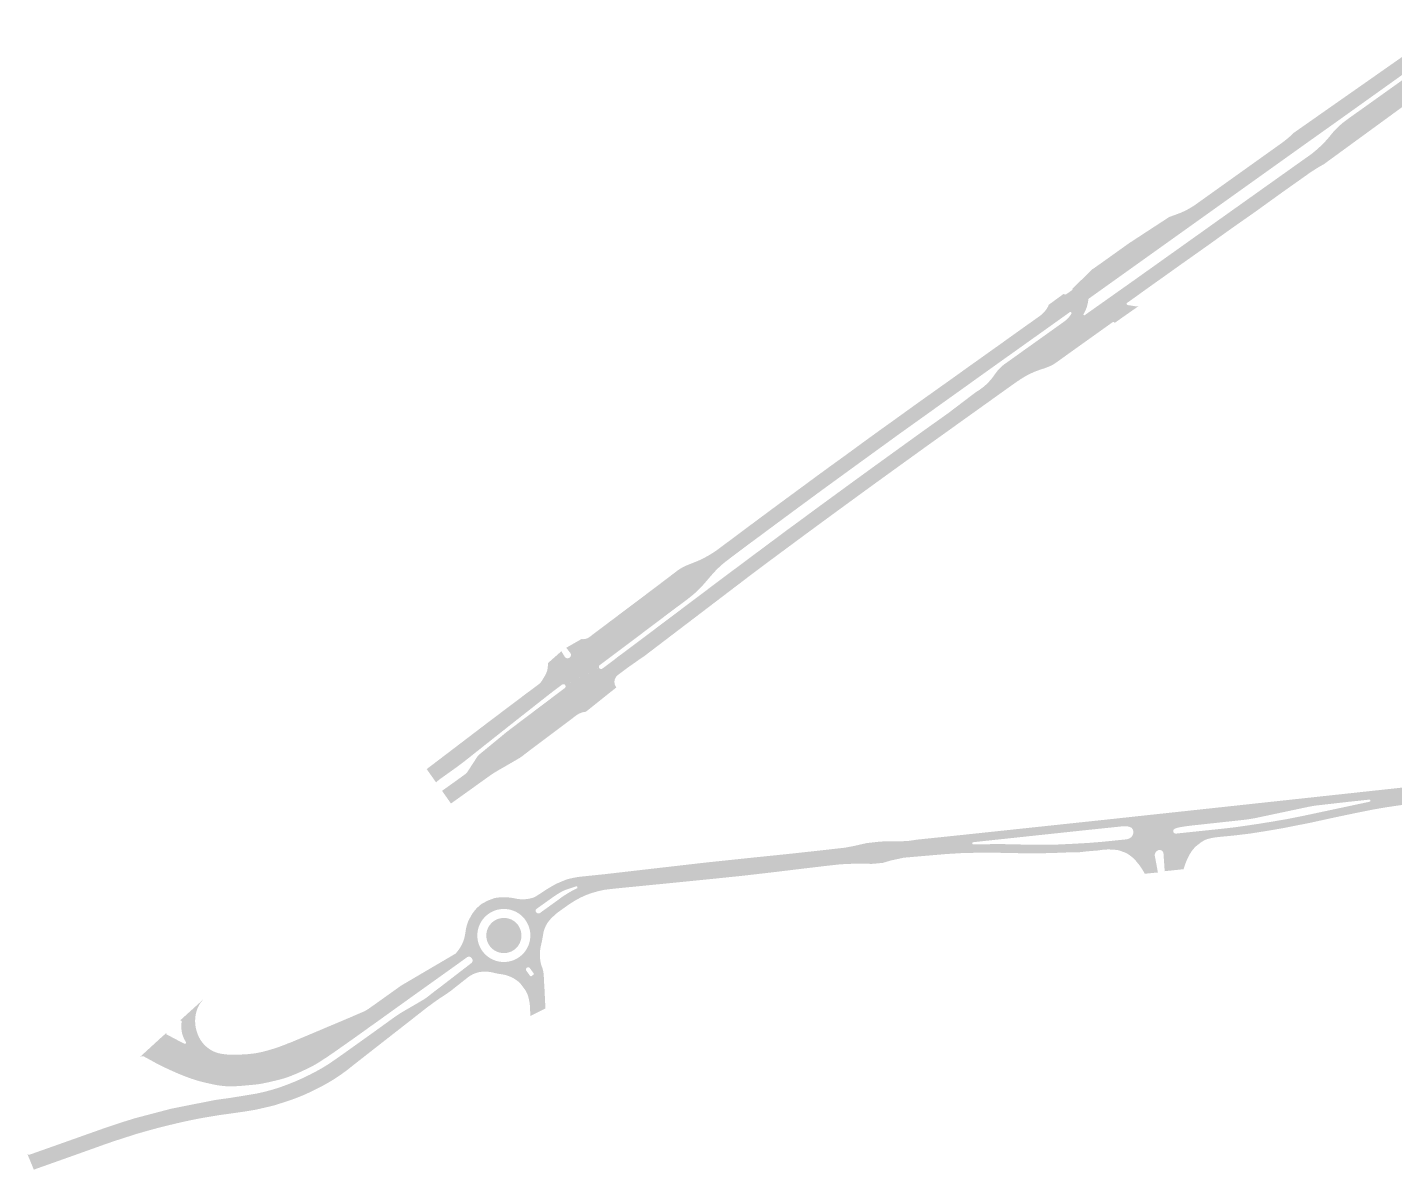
# Model space of a CAD drawing. Header units: inches. Extents: x 96822 to 101067, y 435686 to 441786.
# Drawn here: x 98566 to 99186, y 440647 to 441165 of the extents above; entities that cross this region are included whole.
import ezdxf

# ---------------------------------------------------------------- set-up
doc = ezdxf.new("R2010")
doc.units = ezdxf.units.IN
doc.header["$MEASUREMENT"] = 0

msp = doc.modelspace()

# ---------------------------------------------------------------- hatches: boundary and pattern name
for points in [[(99144.19, 441110.82), (99100.86, 441079.87), (99071.34, 441058.81), (99055.06, 441047.18), (99049.23, 441055.19), (99049.63, 441055.43), (99049.94, 441055.63), (99050.24, 441055.84), (99050.46, 441056), (99055.56, 441059.61), (99065.71, 441066.87), (99083.86, 441078.71), (99085.01, 441079.14), (99087.1, 441079.9), (99087.73, 441080.13), (99088.36, 441080.37), (99088.98, 441080.61), (99089.59, 441080.88), (99090.2, 441081.15), (99090.81, 441081.43), (99091.41, 441081.73), (99092, 441082.03), (99092.59, 441082.35), (99093.18, 441082.68), (99093.75, 441083.02), (99094.32, 441083.37), (99094.89, 441083.73), (99095.44, 441084.09), (99095.99, 441084.48), (99097.83, 441085.78), (99108.8, 441093.62), (99119.78, 441101.46), (99130.72, 441109.28), (99134.15, 441111.73), (99134.81, 441112.19), (99135.46, 441112.67), (99136.1, 441113.15), (99136.73, 441113.65), (99137.36, 441114.16), (99137.97, 441114.67), (99138.58, 441115.2), (99139.17, 441115.75), (99139.76, 441116.3), (99140.33, 441116.86), (99189.28, 441151.14), (99191.78, 441152.91), (99192.85, 441153.63), (99193.27, 441153.96), (99193.64, 441154.27), (99193.99, 441154.58), (99194.33, 441154.91), (99194.65, 441155.25), (99194.97, 441155.6), (99195.27, 441155.97), (99195.57, 441156.34), (99195.84, 441156.72), (99196.11, 441157.11), (99196.36, 441157.52), (99196.53, 441157.82), (99197.02, 441158.9), (99197.42, 441160.1), (99197.55, 441160.61), (99197.66, 441161.07), (99197.74, 441161.53), (99197.81, 441161.99), (99197.87, 441162.46), (99197.91, 441162.93), (99197.93, 441163.4), (99197.93, 441163.87), (99197.92, 441164.34), (99197.9, 441164.69), (99200.6, 441151.06), (99195.47, 441147.39), (99162.51, 441123.85), (99144.19, 441110.82)], [(99203.85, 441139.01), (99154.14, 441102.76), (99152.35, 441101.74), (99150.59, 441100.68), (99148.85, 441099.57), (99147.14, 441098.43), (99146.12, 441097.68), (99135.33, 441090.05), (99122.97, 441081.14), (99112.56, 441073.84), (99100.38, 441065.13), (99089, 441057.08), (99077.11, 441048.61), (99065.44, 441040.27), (99064.84, 441039.88), (99064.82, 441039.86), (99064.72, 441039.8), (99064.6, 441039.6), (99064.58, 441039.37), (99064.67, 441039.15), (99064.84, 441038.97), (99065.05, 441038.86), (99066.56, 441038.63), (99068.12, 441038.37), (99068.21, 441038.36), (99068.39, 441038.33), (99068.67, 441038.3), (99068.94, 441038.28), (99069.21, 441038.28), (99069.49, 441038.29), (99069.76, 441038.32), (99070.03, 441038.36), (99059.19, 441030.77), (99059.08, 441030.88), (99058.92, 441031.08), (99058.72, 441031.19), (99058.48, 441031.2), (99058.27, 441031.11), (99052.56, 441039.18), (99069.62, 441051.25), (99106.89, 441077.79), (99144.43, 441104.48), (99147.77, 441106.82), (99148.57, 441107.43), (99149.35, 441108.06), (99150.13, 441108.7), (99150.89, 441109.35), (99151.63, 441110.02), (99152.37, 441110.7), (99153.09, 441111.4), (99153.8, 441112.11), (99154.5, 441112.83), (99155.18, 441113.56), (99155.85, 441114.31), (99156.51, 441115.07), (99157.75, 441116.64), (99158.19, 441117.16), (99158.64, 441117.66), (99159.11, 441118.16), (99159.58, 441118.65), (99160.06, 441119.13), (99160.54, 441119.6), (99161.04, 441120.06), (99161.55, 441120.51), (99162.06, 441120.96), (99162.58, 441121.39), (99163.11, 441121.82), (99163.65, 441122.23), (99165.11, 441123.31), (99196.87, 441145.97), (99201.85, 441149.51), (99206.69, 441141.04), (99205.68, 441140.32), (99203.85, 441139.01)], [(98989.09, 441000.12), (98959.77, 440979.15), (98948.73, 440971.13), (98941.78, 440966.1), (98941.4, 440965.82), (98941, 440965.53), (98937.72, 440963.15), (98935.33, 440961.41), (98934.92, 440961.11), (98925.8, 440954.47), (98915.28, 440946.73), (98905.61, 440939.59), (98897.42, 440933.51), (98892.99, 440930.25), (98891.48, 440929.11), (98887.69, 440934.36), (98894.85, 440939.7), (98906.51, 440948.35), (98918.18, 440956.93), (98924.31, 440961.45), (98929.86, 440965.5), (98934.16, 440968.6), (98934.52, 440968.86), (98936.92, 440970.6), (98937.8, 440971.24), (98940.18, 440972.98), (98940.59, 440973.28), (98940.88, 440973.49), (98945.63, 440976.97), (98952.73, 440982.11), (98958.19, 440986.02), (98970.77, 440995.07), (98982.58, 441003.46), (98994.35, 441011.87), (98999.99, 441015.89), (99006.15, 441020.27), (99017.93, 441028.69), (99025.53, 441034.09), (99025.91, 441034.39), (99026.24, 441034.67), (99026.56, 441034.97), (99026.86, 441035.27), (99027.16, 441035.59), (99027.45, 441035.92), (99027.73, 441036.25), (99027.99, 441036.6), (99028.24, 441036.95), (99028.48, 441037.31), (99028.71, 441037.69), (99028.87, 441037.97), (99029.18, 441038.62), (99029.4, 441039.05), (99036.04, 441043.9), (99036.28, 441043.74), (99036.53, 441043.66), (99036.79, 441043.63), (99037.05, 441043.68), (99037.29, 441043.78), (99037.4, 441043.87), (99038.71, 441044.79), (99039.9, 441045.64), (99040.03, 441045.76), (99040.1, 441046.02), (99040.04, 441046.28), (99049.23, 441055.2), (99055.06, 441047.18), (99047.47, 441041.75), (99038.92, 441035.68), (99038.92, 441035.68), (99025.78, 441026.3), (99004.2, 441010.93), (98999.99, 441007.92), (98989.09, 441000.12)], [(98930.79, 440943.59), (98919.12, 440935.02), (98907.47, 440926.4), (98900.03, 440920.88), (98898.34, 440919.61), (98894.54, 440924.87), (98901.27, 440929.87), (98910.47, 440936.74), (98915.75, 440940.59), (98923.8, 440946.53), (98931.07, 440951.84), (98935.52, 440955.09), (98935.97, 440955.42), (98938.37, 440957.18), (98940.47, 440958.71), (98941.66, 440959.58), (98942.06, 440959.86), (98942.48, 440960.17), (98952.87, 440967.71), (98962.17, 440974.42), (98973.23, 440982.39), (98983.64, 440989.79), (98996.38, 440999.47), (98996.8, 440999.72), (98997.22, 440999.97), (98997.63, 441000.24), (98998.04, 441000.51), (98998.44, 441000.8), (98998.83, 441001.09), (98999.23, 441001.38), (98999.61, 441001.69), (99000.48, 441002.41), (99001.02, 441002.91), (99001.35, 441003.23), (99001.68, 441003.55), (99002, 441003.88), (99002.31, 441004.21), (99002.62, 441004.55), (99002.92, 441004.89), (99003.22, 441005.24), (99003.51, 441005.6), (99003.79, 441005.96), (99004.07, 441006.32), (99004.33, 441006.69), (99004.6, 441007.07), (99005.8, 441008.69), (99005.99, 441008.94), (99006.19, 441009.18), (99006.39, 441009.42), (99006.6, 441009.65), (99006.81, 441009.88), (99007.02, 441010.1), (99007.24, 441010.33), (99007.46, 441010.55), (99007.68, 441010.76), (99007.91, 441010.97), (99008.14, 441011.18), (99008.38, 441011.38), (99008.62, 441011.58), (99008.86, 441011.77), (99009.1, 441011.96), (99009.35, 441012.15), (99009.61, 441012.33), (99009.86, 441012.51), (99010.12, 441012.68), (99018.25, 441018.49), (99036.2, 441031.3), (99036.36, 441031.41), (99036.6, 441031.59), (99036.91, 441031.83), (99037.21, 441032.08), (99037.5, 441032.35), (99037.79, 441032.63), (99038.06, 441032.91), (99038.32, 441033.21), (99038.57, 441033.51), (99038.82, 441033.82), (99039.05, 441034.14), (99039.27, 441034.47), (99039.49, 441034.83), (99039.65, 441035.12), (99039.6, 441035.44), (99039.33, 441035.69), (99038.96, 441035.71), (99047.27, 441041.61), (99047.23, 441041.17), (99047.2, 441040.91), (99047.17, 441040.65), (99047.13, 441040.39), (99047.09, 441040.13), (99047.04, 441039.88), (99046.99, 441039.62), (99046.94, 441039.36), (99046.88, 441039.11), (99046.82, 441038.86), (99046.75, 441038.6), (99046.68, 441038.35), (99046.6, 441038.1), (99046.52, 441037.86), (99046.44, 441037.61), (99046.35, 441037.36), (99046.25, 441037.12), (99046.15, 441036.88), (99046.05, 441036.64), (99045.95, 441036.4), (99045.84, 441036.16), (99045.72, 441035.93), (99045.6, 441035.7), (99045.48, 441035.47), (99045.35, 441035.24), (99045.22, 441035.01), (99045.08, 441034.78), (99045.02, 441034.56), (99045.23, 441034.26), (99045.59, 441034.22), (99045.72, 441034.34), (99052.56, 441039.18), (99058.28, 441031.1), (99057.27, 441030.38), (99047.94, 441023.71), (99037.77, 441016.44), (99032.71, 441012.81), (99032.38, 441012.58), (99032.05, 441012.36), (99031.71, 441012.15), (99031.37, 441011.94), (99031.03, 441011.74), (99030.51, 441011.47), (99029.76, 441011.14), (99028.99, 441010.82), (99028.23, 441010.51), (99027.45, 441010.22), (99026.26, 441009.84), (99024.13, 441009.11), (99023.48, 441008.85), (99022.83, 441008.59), (99022.18, 441008.31), (99021.54, 441008.02), (99020.91, 441007.72), (99020.28, 441007.41), (99019.65, 441007.08), (99019.03, 441006.75), (99018.42, 441006.4), (99017.82, 441006.04), (99017.22, 441005.67), (99016.63, 441005.3), (99016.04, 441004.91), (99015.47, 441004.5), (99015.09, 441004.28), (99012.46, 441002.43), (99001.66, 440994.71), (98999.99, 440993.52), (98988.27, 440985.13), (98974.88, 440975.56), (98961.51, 440965.92), (98954.83, 440961.1), (98949.76, 440957.42), (98944.45, 440953.56), (98943.24, 440952.68), (98942.87, 440952.41), (98942.48, 440952.12), (98939.18, 440949.72), (98936.78, 440947.97), (98936.31, 440947.62), (98934.2, 440946.09), (98930.79, 440943.59)], [(98858.02, 440899.94), (98837.12, 440884.19), (98832.93, 440881.07), (98830.52, 440879.25), (98825.71, 440875.66), (98825.55, 440875.48), (98825.44, 440875.24), (98825.39, 440874.98), (98825.41, 440874.71), (98825.5, 440874.47), (98810.18, 440866.53), (98810.01, 440866.76), (98809.8, 440866.92), (98809.56, 440867.03), (98809.3, 440867.07), (98809.03, 440867.03), (98808.79, 440866.93), (98808.68, 440866.84), (98805.84, 440864.71), (98803.49, 440862.93), (98801.69, 440861.52), (98787.06, 440850.01), (98784.22, 440847.77), (98769.65, 440836.23), (98764.58, 440832.21), (98761.35, 440829.76), (98760.12, 440828.88), (98758.93, 440828.04), (98753.06, 440823.85), (98751.56, 440822.59), (98747.34, 440828.57), (98775.5, 440850.01), (98792.71, 440862.98), (98794.32, 440864.17), (98797.72, 440866.69), (98798.13, 440867.02), (98798.48, 440867.35), (98798.67, 440867.55), (98798.86, 440867.74), (98799.05, 440867.94), (98799.23, 440868.15), (98799.41, 440868.36), (98801.09, 440871.17), (98801.32, 440871.62), (98801.5, 440872.02), (98801.67, 440872.43), (98801.82, 440872.85), (98801.93, 440873.16), (98801.98, 440873.38), (98802.06, 440873.64), (98802.15, 440874.23), (98802.21, 440874.72), (98802.25, 440875.21), (98802.28, 440875.71), (98802.28, 440876.2), (98802.27, 440876.58), (98808.39, 440881.99), (98810.02, 440879.3), (98810.29, 440879.07), (98810.54, 440878.93), (98810.8, 440878.84), (98811.08, 440878.79), (98811.36, 440878.8), (98811.63, 440878.86), (98811.89, 440878.96), (98812.13, 440879.11), (98812.33, 440879.31), (98812.5, 440879.53), (98812.62, 440879.78), (98812.7, 440880.05), (98812.73, 440880.33), (98812.7, 440880.61), (98812.63, 440880.88), (98812.5, 440881.13), (98810.58, 440883.55), (98817.47, 440887.49), (98817.85, 440887.46), (98818.19, 440887.45), (98818.53, 440887.46), (98818.86, 440887.5), (98819.19, 440887.55), (98819.52, 440887.63), (98819.84, 440887.74), (98820.16, 440887.86), (98820.46, 440888), (98820.76, 440888.17), (98821.02, 440888.33), (98821.35, 440888.58), (98822.73, 440889.64), (98825.12, 440891.44), (98829.58, 440894.78), (98830.1, 440895.21), (98831.3, 440896.09), (98841.29, 440903.6), (98851.25, 440911.11), (98859.59, 440917.43), (98860.94, 440918.47), (98861.3, 440918.73), (98861.67, 440918.98), (98862.05, 440919.22), (98862.43, 440919.45), (98862.82, 440919.68), (98863.21, 440919.91), (98863.6, 440920.12), (98864, 440920.33), (98864.4, 440920.53), (98864.81, 440920.72), (98865.21, 440920.9), (98868.95, 440922.39), (98870.1, 440922.83), (98870.95, 440923.22), (98871.79, 440923.62), (98872.63, 440924.04), (98873.46, 440924.47), (98874.29, 440924.92), (98875.1, 440925.38), (98875.9, 440925.85), (98876.7, 440926.35), (98877.49, 440926.85), (98878.27, 440927.37), (98879.04, 440927.91), (98882.43, 440930.43), (98887.69, 440934.36), (98891.48, 440929.11), (98885.55, 440924.66), (98883.92, 440923.42), (98883.27, 440922.93), (98882.63, 440922.42), (98881.99, 440921.91), (98881.37, 440921.38), (98880.75, 440920.84), (98880.14, 440920.29), (98879.55, 440919.72), (98878.96, 440919.15), (98878.39, 440918.57), (98877.82, 440917.97), (98877.27, 440917.37), (98875.88, 440915.8), (98873.6, 440913.13), (98872.4, 440911.78), (98871.17, 440910.47), (98869.91, 440909.19), (98869.65, 440908.95), (98868.23, 440907.72), (98866.77, 440906.52), (98865.28, 440905.36), (98858.02, 440899.94)], [(98833.3, 440865.58), (98819.5, 440854.58), (98818.79, 440854.46), (98818.2, 440854.35), (98817.68, 440854.23), (98817.12, 440854.01), (98816.74, 440853.85), (98816.31, 440853.63), (98815.85, 440853.38), (98815.36, 440853.08), (98814.97, 440852.8), (98812.57, 440850.95), (98812.25, 440850.73), (98811.2, 440849.94), (98801.15, 440842.39), (98792.78, 440836.1), (98790.45, 440834.29), (98790.21, 440834.16), (98790.1, 440834.07), (98789.99, 440833.98), (98789.87, 440833.9), (98789.76, 440833.81), (98789.64, 440833.73), (98789.52, 440833.66), (98789.4, 440833.58), (98781.82, 440829.18), (98779.99, 440828.14), (98778.47, 440827.23), (98776.93, 440826.27), (98759.41, 440813.75), (98758.85, 440813.34), (98758.32, 440813.02), (98754.3, 440818.72), (98761.64, 440823.98), (98762.41, 440824.54), (98764.99, 440826.42), (98765.23, 440826.63), (98765.51, 440826.92), (98765.77, 440827.25), (98765.96, 440827.55), (98770.28, 440834.19), (98770.56, 440834.56), (98770.79, 440834.84), (98770.92, 440834.97), (98783.51, 440845.34), (98786.72, 440847.78), (98789.66, 440850.01), (98804.68, 440861.34), (98807.04, 440863.13), (98809.84, 440865.24), (98809.88, 440865.27), (98809.9, 440865.28), (98809.91, 440865.29), (98809.92, 440865.3), (98809.94, 440865.32), (98810.12, 440865.49), (98810.27, 440865.82), (98810.29, 440866.19), (98810.19, 440866.53), (98825.47, 440874.45), (98825.78, 440874.12), (98826.11, 440873.96), (98826.48, 440873.92), (98826.83, 440874.02), (98831.73, 440877.66), (98834.12, 440879.53), (98838.35, 440882.66), (98852.83, 440893.55), (98870.94, 440907.19), (98881.29, 440914.97), (98892.82, 440923.59), (98894.54, 440924.87), (98898.34, 440919.61), (98895.85, 440917.74), (98892.78, 440915.43), (98891.67, 440914.57), (98845.54, 440879.45), (98844.92, 440879.05), (98844.3, 440878.64), (98843.7, 440878.24), (98843.05, 440877.78), (98842.69, 440877.52), (98840.52, 440876), (98838.07, 440874.27), (98835.65, 440872.45), (98834.26, 440871.42), (98833.95, 440871.17), (98833.63, 440870.87), (98833.38, 440870.6), (98833.12, 440870.26), (98832.86, 440869.81), (98832.7, 440869.45), (98832.58, 440869.06), (98832.49, 440868.67), (98832.45, 440868.26), (98832.45, 440867.86), (98832.49, 440867.47), (98832.56, 440867.09), (98832.68, 440866.71), (98832.82, 440866.35), (98833.02, 440865.99), (98833.3, 440865.58)], [(99285.56, 440823.13), (99209.09, 440814.75), (99200.16, 440813.69), (99192.93, 440812.8), (99186.69, 440811.93), (99181.31, 440811.12), (99176.05, 440810.19), (99175.49, 440810.08), (99175.12, 440814.17), (99175.07, 440814.5), (99174.71, 440818.59), (99236.75, 440825.29), (99291.98, 440831.22), (99292.78, 440823.92), (99285.56, 440823.13)], [(99117.08, 440805.5), (99093.81, 440802.97), (99091.05, 440802.61), (99088.81, 440802.24), (99087.8, 440802.01), (99086.57, 440801.63), (99067.73, 440799.93), (99067.52, 440801.05), (99066.89, 440801.96), (99065.64, 440802.5), (99064.35, 440802.71), (99063.04, 440802.68), (99046.98, 440801.01), (98999.99, 440795.99), (98998.05, 440795.78), (98994.99, 440795.43), (98994.78, 440795.32), (98994.61, 440795.07), (98994.18, 440799.18), (98999.99, 440799.8), (99060.36, 440806.22), (99060.41, 440806.23), (99070.55, 440807.33), (99075.08, 440807.82), (99088.02, 440809.21), (99138.61, 440814.68), (99174.71, 440818.59), (99175.06, 440814.6), (99174.57, 440814.75), (99165.03, 440813.73), (99163.26, 440813.53), (99150.76, 440812.1), (99149.01, 440811.86), (99146.97, 440811.47), (99139.19, 440809.82), (99122.61, 440806.31), (99120.34, 440805.92), (99117.08, 440805.5)], [(99104.65, 440797.6), (99102.95, 440797.31), (99101.19, 440796.87), (99099.78, 440796.31), (99098.49, 440795.5), (99098.03, 440795.15), (99096.25, 440793.77), (99096.03, 440793.57), (99095.81, 440793.36), (99095.6, 440793.15), (99095.39, 440792.93), (99095.18, 440792.71), (99094.98, 440792.48), (99094.78, 440792.25), (99094.59, 440792.02), (99094.13, 440791.41), (99093.88, 440791.02), (99093.62, 440790.64), (99093.38, 440790.25), (99093.14, 440789.85), (99092.92, 440789.45), (99092.7, 440789.04), (99092.34, 440788.29), (99091.99, 440787.52), (99091.66, 440786.75), (99091.35, 440785.98), (99091.14, 440785.37), (99090.43, 440783.22), (99081.87, 440782.32), (99081.75, 440784.14), (99081.32, 440790.4), (99081.27, 440790.63), (99081.19, 440790.85), (99081.08, 440791.06), (99080.95, 440791.25), (99080.79, 440791.43), (99080.61, 440791.58), (99080.41, 440791.71), (99080.2, 440791.8), (99079.98, 440791.87), (99079.74, 440791.91), (99079.51, 440791.92), (99079.28, 440791.9), (99079.05, 440791.85), (99078.83, 440791.76), (99078.62, 440791.65), (99078.43, 440791.52), (99078.25, 440791.38), (99078.14, 440791.3), (99077.98, 440791.14), (99077.84, 440790.97), (99077.71, 440790.79), (99077.6, 440790.59), (99077.51, 440790.39), (99077.45, 440790.17), (99077.4, 440789.95), (99077.38, 440789.73), (99077.38, 440789.51), (99077.4, 440789.28), (99077.44, 440789.07), (99078.47, 440783.52), (99078.8, 440781.74), (99072.84, 440781.16), (99072.8, 440781.22), (99072.54, 440781.72), (99072.26, 440782.22), (99071.98, 440782.71), (99071.39, 440783.63), (99071.1, 440784.08), (99070.79, 440784.51), (99070.48, 440784.94), (99070.15, 440785.36), (99069.82, 440785.78), (99069.48, 440786.18), (99069.3, 440786.42), (99069.12, 440786.64), (99068.93, 440786.87), (99068.74, 440787.09), (99068.55, 440787.3), (99068.35, 440787.51), (99068.14, 440787.72), (99067.93, 440787.93), (99067.72, 440788.13), (99067.51, 440788.33), (99067.29, 440788.52), (99067.07, 440788.71), (99066.84, 440788.89), (99066.61, 440789.07), (99066.44, 440789.21), (99066.26, 440789.35), (99066.08, 440789.49), (99065.89, 440789.62), (99065.71, 440789.75), (99065.52, 440789.87), (99065.33, 440789.99), (99065.13, 440790.11), (99064.94, 440790.23), (99064.74, 440790.34), (99064.54, 440790.44), (99064.34, 440790.55), (99064.14, 440790.65), (99063.94, 440790.74), (99062.87, 440791.14), (99061.8, 440791.52), (99060.72, 440791.86), (99058.93, 440792.07), (99056.63, 440792.17), (99054.38, 440792.11), (99051.63, 440791.71), (99046.63, 440791.3), (99043.03, 440790.89), (99039.78, 440790.89), (99031.38, 440790.57), (99027.48, 440790.47), (99018.43, 440790.45), (99015.08, 440790.49), (99008.33, 440790.63), (98999.99, 440790.7), (98997.06, 440790.67), (98995.24, 440790.64), (98994.67, 440794.6), (98995.09, 440794.47), (98999.9, 440794.54), (98999.99, 440794.54), (99005.47, 440794.59), (99008.52, 440794.59), (99021.18, 440794.31), (99026.99, 440794.29), (99033.34, 440794.4), (99040.73, 440794.75), (99047.07, 440795.11), (99053.38, 440795.61), (99064.17, 440796.71), (99064.96, 440796.84), (99065.99, 440797.22), (99066.88, 440797.88), (99067.44, 440798.86), (99067.73, 440799.93), (99086.57, 440801.63), (99086.02, 440801.26), (99085.75, 440800.66), (99085.86, 440799.96), (99086.33, 440799.47), (99086.96, 440799.35), (99107.87, 440801.55), (99113.17, 440802.15), (99118.41, 440802.89), (99125.17, 440803.89), (99130.96, 440804.84), (99137.2, 440805.91), (99139.65, 440806.39), (99143.68, 440807.18), (99163.61, 440811.42), (99174.74, 440813.79), (99174.99, 440813.92), (99175.12, 440814.17), (99175.49, 440810.08), (99170.12, 440809.02), (99159.16, 440806.73), (99147.73, 440804.23), (99140.1, 440802.73), (99135.38, 440801.8), (99128.76, 440800.66), (99120.83, 440799.4), (99113.91, 440798.55), (99107.45, 440797.92), (99106.47, 440797.83), (99104.65, 440797.6)], [(98963.62, 440788.44), (98957.75, 440787.17), (98954.2, 440786.11), (98954.18, 440786.11), (98953.84, 440786.08), (98951.9, 440785.88), (98950.75, 440785.77), (98948.89, 440785.61), (98948.44, 440785.57), (98948.02, 440785.68), (98947.79, 440785.74), (98940.5, 440785.69), (98935.16, 440785.46), (98934.7, 440785.42), (98928.64, 440784.75), (98915.6, 440783.2), (98902.95, 440781.67), (98890.45, 440780.23), (98877.55, 440778.9), (98859.66, 440777.11), (98832.03, 440774.38), (98828.08, 440773.9), (98827.2, 440773.73), (98826.33, 440773.54), (98825.46, 440773.34), (98824.59, 440773.12), (98823.73, 440772.89), (98822.87, 440772.63), (98822.02, 440772.37), (98821.17, 440772.08), (98819.53, 440771.46), (98818.74, 440771.12), (98817.95, 440770.76), (98817.18, 440770.39), (98816.41, 440770), (98815.65, 440769.59), (98814.9, 440769.17), (98814.67, 440769.04), (98814.49, 440768.93), (98813.32, 440768.21), (98812.16, 440767.46), (98811.02, 440766.68), (98809.9, 440765.87), (98809.41, 440765.53), (98806.68, 440769.14), (98807.36, 440769.66), (98808.05, 440770.17), (98808.75, 440770.66), (98809.46, 440771.14), (98810.18, 440771.61), (98810.9, 440772.06), (98811.63, 440772.5), (98812.38, 440772.93), (98813.12, 440773.35), (98813.88, 440773.75), (98814.64, 440774.13), (98815.49, 440774.55), (98815.63, 440774.72), (98815.69, 440774.95), (98815.64, 440775.17), (98815.5, 440775.35), (98815.29, 440775.46), (98815.06, 440775.46), (98814.95, 440775.41), (98813.3, 440774.86), (98811.17, 440774.13), (98810.78, 440774), (98810.4, 440773.87), (98810.02, 440773.72), (98809.65, 440773.57), (98808.69, 440773.11), (98808.11, 440772.8), (98807.54, 440772.47), (98806.97, 440772.14), (98806.41, 440771.8), (98805.86, 440771.44), (98805.31, 440771.07), (98802.72, 440774.7), (98805.95, 440776.56), (98810.42, 440778.44), (98810.64, 440778.53), (98811.67, 440778.81), (98812.51, 440779.01), (98813.34, 440779.2), (98814.18, 440779.37), (98815.03, 440779.53), (98815.87, 440779.67), (98816.72, 440779.79), (98828.1, 440780.97), (98831.75, 440781.39), (98873.07, 440786.15), (98894.8, 440788.44), (98911.09, 440790.11), (98926.52, 440791.79), (98936.44, 440792.92), (98937.11, 440792.98), (98941.77, 440793.91), (98946.86, 440795.07), (98947.35, 440795.12), (98947.87, 440795.18), (98950.86, 440795.5), (98952.81, 440795.71), (98952.92, 440795.72), (98953.14, 440795.74), (98953.26, 440795.76), (98954.91, 440795.79), (98957.55, 440795.81), (98963.12, 440795.79), (98963.75, 440796), (98965.56, 440796.01), (98969.67, 440796.62), (98973.03, 440796.97), (98981.21, 440797.82), (98991.37, 440798.88), (98994.18, 440799.18), (98994.61, 440795.07), (98994.65, 440794.77), (98995.24, 440790.64), (98990.22, 440790.54), (98982.6, 440790.07), (98970.95, 440789.07), (98964.64, 440788.52), (98963.62, 440788.44)], [(98789.06, 440748.94), (98788.92, 440748.72), (98788.77, 440748.5), (98788.61, 440748.29), (98788.45, 440748.09), (98788.28, 440747.89), (98788.1, 440747.69), (98787.92, 440747.51), (98787.73, 440747.33), (98787.53, 440747.15), (98787.33, 440746.98), (98787.13, 440746.82), (98786.91, 440746.67), (98786.7, 440746.52), (98786.48, 440746.38), (98786.25, 440746.24), (98786.02, 440746.12), (98785.79, 440746), (98785.55, 440745.89), (98785.31, 440745.79), (98785.06, 440745.69), (98784.82, 440745.61), (98784.57, 440745.53), (98784.31, 440745.46), (98784.06, 440745.4), (98783.8, 440745.34), (98783.54, 440745.3), (98783.28, 440745.26), (98783.02, 440745.24), (98782.76, 440745.22), (98782.5, 440745.21), (98782.24, 440745.21), (98781.98, 440745.21), (98781.71, 440745.23), (98781.45, 440745.25), (98781.19, 440745.29), (98780.93, 440745.33), (98780.68, 440745.38), (98780.42, 440745.44), (98780.17, 440745.5), (98779.92, 440745.58), (98779.67, 440745.66), (98779.42, 440745.75), (98779.18, 440745.85), (98778.94, 440745.96), (98778.71, 440746.07), (98778.47, 440746.2), (98778.25, 440746.33), (98778.02, 440746.46), (98777.8, 440746.61), (98777.59, 440746.76), (98777.38, 440746.92), (98777.18, 440747.09), (98776.98, 440747.26), (98776.79, 440747.44), (98776.61, 440747.62), (98776.43, 440747.81), (98776.25, 440748.01), (98776.09, 440748.21), (98775.93, 440748.42), (98775.77, 440748.63), (98775.63, 440748.85), (98775.49, 440749.08), (98775.36, 440749.3), (98775.24, 440749.53), (98775.12, 440749.77), (98775.01, 440750.01), (98774.91, 440750.25), (98774.82, 440750.5), (98774.74, 440750.75), (98774.66, 440751), (98774.6, 440751.25), (98774.54, 440751.51), (98774.49, 440751.77), (98774.45, 440752.03), (98774.41, 440752.29), (98774.39, 440752.55), (98774.37, 440752.81), (98774.37, 440753.07), (98774.37, 440753.34), (98774.38, 440753.6), (98774.4, 440753.86), (98774.43, 440754.12), (98774.46, 440754.38), (98774.51, 440754.64), (98774.56, 440754.9), (98774.62, 440755.15), (98774.69, 440755.41), (98774.77, 440755.66), (98774.86, 440755.9), (98774.95, 440756.15), (98775.05, 440756.39), (98775.16, 440756.63), (98775.28, 440756.86), (98775.41, 440757.09), (98775.54, 440757.32), (98775.68, 440757.54), (98775.83, 440757.76), (98775.98, 440757.97), (98776.15, 440758.18), (98776.32, 440758.38), (98776.49, 440758.57), (98776.67, 440758.76), (98776.86, 440758.95), (98777.05, 440759.13), (98777.25, 440759.3), (98777.46, 440759.46), (98777.67, 440759.62), (98777.88, 440759.77), (98778.1, 440759.91), (98778.33, 440760.05), (98778.56, 440760.18), (98778.79, 440760.3), (98779.03, 440760.41), (98779.27, 440760.52), (98779.51, 440760.61), (98779.76, 440760.7), (98780.01, 440760.78), (98780.26, 440760.86), (98780.52, 440760.92), (98780.77, 440760.98), (98781.03, 440761.02), (98781.29, 440761.06), (98781.55, 440761.09), (98781.81, 440761.11), (98782.08, 440761.13), (98782.34, 440761.13), (98782.6, 440761.13), (98782.86, 440761.12), (98783.12, 440761.09), (98783.39, 440761.06), (98783.65, 440761.03), (98783.9, 440760.98), (98784.16, 440760.92), (98784.41, 440760.86), (98784.67, 440760.79), (98784.92, 440760.71), (98785.16, 440760.62), (98785.41, 440760.52), (98785.65, 440760.42), (98785.89, 440760.3), (98786.12, 440760.18), (98786.35, 440760.05), (98786.57, 440759.92), (98786.79, 440759.78), (98787.01, 440759.63), (98787.22, 440759.47), (98787.43, 440759.3), (98787.63, 440759.13), (98787.82, 440758.96), (98788.01, 440758.77), (98788.19, 440758.58), (98788.36, 440758.39), (98788.53, 440758.19), (98788.7, 440757.98), (98788.81, 440757.82), (98788.81, 440757.77), (98788.92, 440757.61), (98789.07, 440757.39), (98789.2, 440757.16), (98789.33, 440756.94), (98789.45, 440756.7), (98789.56, 440756.47), (98789.67, 440756.23), (98789.76, 440755.98), (98789.85, 440755.74), (98789.93, 440755.49), (98790.01, 440755.23), (98790.07, 440754.98), (98790.13, 440754.72), (98790.17, 440754.47), (98790.21, 440754.21), (98790.24, 440753.95), (98790.26, 440753.69), (98790.27, 440753.42), (98790.28, 440753.16), (98790.27, 440752.9), (98790.26, 440752.64), (98790.24, 440752.38), (98790.21, 440752.12), (98790.17, 440751.86), (98790.12, 440751.6), (98790.07, 440751.34), (98790, 440751.09), (98789.93, 440750.84), (98789.85, 440750.59), (98789.76, 440750.34), (98789.66, 440750.1), (98789.56, 440749.86), (98789.45, 440749.62), (98789.33, 440749.39), (98789.2, 440749.16), (98789.06, 440748.94)], [(98746.61, 440729.71), (98733.99, 440720.68), (98723.87, 440713.4), (98722.27, 440712.28), (98714.67, 440706.84), (98712.03, 440704.97), (98704.46, 440699.65), (98701.79, 440697.85), (98699.05, 440696.07), (98698.38, 440695.64), (98697.7, 440695.22), (98697.01, 440694.81), (98696.31, 440694.42), (98695.6, 440694.04), (98692.91, 440692.68), (98689.97, 440691.31), (98688.87, 440690.8), (98686.06, 440689.65), (98685.37, 440689.37), (98684.67, 440689.11), (98683.97, 440688.86), (98683.26, 440688.62), (98682.54, 440688.4), (98681.83, 440688.19), (98681.1, 440687.99), (98680.38, 440687.81), (98676.23, 440686.81), (98673.07, 440686.14), (98671.76, 440685.91), (98670.44, 440685.7), (98663.2, 440685.03), (98662.88, 440685.02), (98660.64, 440684.87), (98660.04, 440684.83), (98659.44, 440684.81), (98658.84, 440684.8), (98658.24, 440684.8), (98657.64, 440684.81), (98657.03, 440684.84), (98656.43, 440684.87), (98655.83, 440684.92), (98655.23, 440684.97), (98653.84, 440685.14), (98653.04, 440685.25), (98652.25, 440685.37), (98651.46, 440685.52), (98650.67, 440685.68), (98648.28, 440686.2), (98647.01, 440686.48), (98645.74, 440686.8), (98644.47, 440687.13), (98643.22, 440687.49), (98641.97, 440687.87), (98640.72, 440688.28), (98639.49, 440688.71), (98638.27, 440689.17), (98637.05, 440689.65), (98635.84, 440690.15), (98635.14, 440690.42), (98633.98, 440690.91), (98630.22, 440692.59), (98626.51, 440694.37), (98625.61, 440694.83), (98624.92, 440695.19), (98619.26, 440698.3), (98619.07, 440698.37), (98618.89, 440698.43), (98618.7, 440698.46), (98618.52, 440698.47), (98618.33, 440698.47), (98618.14, 440698.45), (98617.96, 440698.4), (98617.78, 440698.34), (98617.61, 440698.27), (98617.44, 440698.17), (98617.29, 440698.06), (98626.54, 440706.54), (98629.35, 440709.06), (98629.28, 440708.84), (98629.28, 440708.65), (98629.35, 440708.48), (98629.48, 440708.34), (98634.78, 440705.53), (98637.52, 440704.15), (98637.54, 440704.14), (98637.55, 440704.14), (98637.64, 440704.1), (98637.82, 440704.08), (98638, 440704.13), (98638.15, 440704.24), (98638.24, 440704.4), (98638.28, 440704.58), (98638.25, 440704.76), (98638, 440705.18), (98637.81, 440705.54), (98637.62, 440705.89), (98637.44, 440706.25), (98637.27, 440706.61), (98637.17, 440706.82), (98637.08, 440707.02), (98636.99, 440707.23), (98636.9, 440707.44), (98636.82, 440707.66), (98636.75, 440707.87), (98636.68, 440708.09), (98636.61, 440708.31), (98636.55, 440708.53), (98636.49, 440708.75), (98636.44, 440708.97), (98636.39, 440709.19), (98636.34, 440709.41), (98636.3, 440709.64), (98636.25, 440710.01), (98636.2, 440710.38), (98636.17, 440710.76), (98636.14, 440711.13), (98636.12, 440711.37), (98636.11, 440711.61), (98636.11, 440711.85), (98636.11, 440712.09), (98636.11, 440712.33), (98636.12, 440712.57), (98636.13, 440712.81), (98636.15, 440713.05), (98636.17, 440713.29), (98636.2, 440713.53), (98636.24, 440714.15), (98636.24, 440714.16), (98636.24, 440714.16), (98636.24, 440714.18), (98636.24, 440714.3), (98636.17, 440714.47), (98636.03, 440714.61), (98635.86, 440714.68), (98635.67, 440714.69), (98635.49, 440714.62), (98646.44, 440724.56), (98646.12, 440724.23), (98645.82, 440723.89), (98645.52, 440723.55), (98645.23, 440723.2), (98644.94, 440722.85), (98644.54, 440722.3), (98644.33, 440721.96), (98644.15, 440721.65), (98643.99, 440721.34), (98643.83, 440721.02), (98643.73, 440720.77), (98643.61, 440720.51), (98643.5, 440720.24), (98643.39, 440719.97), (98643.28, 440719.69), (98643.19, 440719.42), (98643.09, 440719.14), (98643.01, 440718.86), (98642.93, 440718.58), (98642.85, 440718.31), (98642.78, 440718.03), (98642.72, 440717.74), (98642.66, 440717.46), (98642.61, 440717.18), (98642.56, 440716.89), (98642.52, 440716.61), (98642.48, 440716.32), (98642.45, 440716.03), (98642.42, 440715.73), (98642.4, 440715.43), (98642.39, 440715.13), (98642.38, 440714.83), (98642.37, 440714.53), (98642.38, 440714.23), (98642.38, 440713.93), (98642.4, 440713.6), (98642.42, 440713.27), (98642.45, 440712.93), (98642.48, 440712.6), (98642.52, 440712.27), (98642.57, 440711.94), (98642.62, 440711.61), (98642.68, 440711.3), (98642.75, 440710.98), (98642.82, 440710.67), (98642.9, 440710.36), (98642.99, 440710.05), (98643.08, 440709.74), (98643.18, 440709.43), (98643.29, 440709.09), (98643.42, 440708.74), (98643.55, 440708.4), (98643.69, 440708.06), (98643.83, 440707.73), (98643.98, 440707.39), (98644.14, 440707.06), (98644.28, 440706.8), (98644.42, 440706.55), (98644.56, 440706.29), (98644.71, 440706.04), (98644.87, 440705.8), (98645.03, 440705.55), (98645.19, 440705.31), (98645.36, 440705.07), (98645.54, 440704.84), (98645.71, 440704.61), (98645.9, 440704.39), (98646.08, 440704.17), (98646.28, 440703.95), (98646.47, 440703.73), (98646.67, 440703.53), (98646.88, 440703.32), (98647.07, 440703.13), (98647.27, 440702.95), (98647.47, 440702.78), (98647.67, 440702.6), (98647.88, 440702.43), (98648.09, 440702.27), (98648.31, 440702.11), (98648.52, 440701.95), (98648.74, 440701.8), (98648.96, 440701.65), (98649.19, 440701.51), (98649.41, 440701.37), (98649.64, 440701.23), (98649.87, 440701.1), (98650.1, 440700.97), (98650.33, 440700.85), (98650.57, 440700.73), (98650.81, 440700.62), (98651.05, 440700.51), (98651.3, 440700.41), (98651.55, 440700.31), (98651.8, 440700.21), (98652.05, 440700.12), (98652.3, 440700.04), (98652.56, 440699.96), (98652.81, 440699.89), (98653.07, 440699.82), (98653.75, 440699.68), (98654.42, 440699.56), (98655.1, 440699.46), (98655.79, 440699.36), (98656.47, 440699.29), (98657.16, 440699.22), (98657.9, 440699.17), (98658.65, 440699.14), (98659.4, 440699.12), (98660.15, 440699.12), (98661.19, 440699.13), (98662.24, 440699.17), (98663.28, 440699.23), (98666.17, 440699.41), (98668.59, 440699.66), (98668.95, 440699.71), (98669.93, 440699.86), (98670.9, 440700.03), (98672.86, 440700.45), (98673.83, 440700.7), (98674.8, 440700.96), (98677.73, 440701.8), (98680.15, 440702.61), (98682.98, 440703.66), (98685.15, 440704.56), (98685.31, 440704.54), (98687.82, 440705.61), (98693.62, 440708.03), (98697.15, 440709.52), (98698.04, 440709.89), (98698.05, 440709.89), (98701.02, 440711.17), (98704.1, 440712.45), (98707.42, 440713.85), (98711.79, 440715.7), (98711.84, 440715.71), (98711.89, 440715.73), (98719.26, 440718.92), (98720.99, 440719.96), (98727.06, 440724.27), (98735.7, 440730.44), (98735.71, 440730.45), (98760.01, 440744.73), (98760.17, 440744.79), (98760.18, 440744.8), (98760.19, 440744.8), (98760.2, 440744.8), (98760.2, 440744.81), (98760.21, 440744.81), (98760.22, 440744.81), (98760.3, 440744.86), (98760.37, 440744.93), (98760.89, 440745.51), (98761.4, 440746.14), (98761.67, 440746.49), (98762.01, 440746.96), (98762.3, 440747.39), (98762.6, 440747.86), (98762.87, 440748.32), (98763.14, 440748.84), (98763.37, 440749.3), (98763.62, 440749.84), (98763.83, 440750.34), (98764.06, 440750.97), (98764.25, 440751.54), (98764.39, 440752.02), (98764.51, 440752.5), (98764.67, 440753.23), (98764.72, 440753.53), (98764.55, 440751.57), (98764.71, 440750.34), (98764.9, 440749.39), (98765.12, 440748.43), (98765.56, 440747.04), (98766.1, 440745.75), (98766.64, 440744.66), (98767.16, 440743.76), (98767.66, 440743), (98767.52, 440743.15), (98767.37, 440743.28), (98767.19, 440743.39), (98767.01, 440743.48), (98766.81, 440743.54), (98766.61, 440743.57), (98766.41, 440743.58), (98766.2, 440743.56), (98766, 440743.51), (98765.81, 440743.44), (98765.64, 440743.34), (98761.7, 440740.48), (98746.61, 440729.71)], [(98698.93, 440684.42), (98697.83, 440683.85), (98696.72, 440683.31), (98695.26, 440682.58), (98693.8, 440681.89), (98692.32, 440681.22), (98690.82, 440680.57), (98689.32, 440679.96), (98687.8, 440679.38), (98686.27, 440678.82), (98684.74, 440678.29), (98683.54, 440677.89), (98677.89, 440676.1), (98670.74, 440674.44), (98669.55, 440674.19), (98668.33, 440673.97), (98664.37, 440673.34), (98660.37, 440672.76), (98654.42, 440671.94), (98652.43, 440671.65), (98651.2, 440671.44), (98649.67, 440671.18), (98645.24, 440670.43), (98640.84, 440669.58), (98636.45, 440668.63), (98635.82, 440668.49), (98635.2, 440668.34), (98634.01, 440668.06), (98632.81, 440667.78), (98625.96, 440666.11), (98619.16, 440664.23), (98617.02, 440663.6), (98615.84, 440663.28), (98606.28, 440660.2), (98605.11, 440659.81), (98601.27, 440658.48), (98592.81, 440655.45), (98582.33, 440651.72), (98569.25, 440647.08), (98566.31, 440654.22), (98566.56, 440654), (98566.79, 440653.88), (98567.04, 440653.83), (98567.3, 440653.85), (98567.43, 440653.9), (98578.29, 440657.74), (98592.83, 440662.9), (98602.4, 440666.29), (98608.76, 440668.41), (98615.16, 440670.39), (98630.87, 440674.52), (98631.45, 440674.66), (98632.03, 440674.8), (98651.49, 440678.64), (98656.46, 440679.34), (98658.46, 440679.61), (98669.94, 440681.5), (98671.51, 440681.82), (98673.07, 440682.18), (98674.63, 440682.57), (98676.18, 440682.98), (98677.72, 440683.42), (98679.25, 440683.89), (98680.77, 440684.39), (98682.29, 440684.92), (98683.79, 440685.48), (98685.93, 440686.31), (98688.05, 440687.18), (98690.14, 440688.1), (98692.22, 440689.07), (98694.28, 440690.07), (98696.32, 440691.12), (98698.34, 440692.21), (98699.73, 440693), (98701.11, 440693.82), (98702.47, 440694.68), (98703.81, 440695.56), (98705.13, 440696.47), (98706.76, 440697.61), (98708.42, 440698.77), (98711.16, 440700.7), (98723.21, 440709.31), (98732.01, 440715.66), (98732.99, 440716.36), (98733.99, 440717.04), (98735, 440717.7), (98736.02, 440718.34), (98737.05, 440718.96), (98740.51, 440720.96), (98745.71, 440724), (98746.14, 440724.27), (98746.56, 440724.55), (98746.98, 440724.83), (98747.4, 440725.13), (98747.8, 440725.43), (98748.21, 440725.74), (98750.55, 440727.6), (98754.55, 440730.63), (98767.64, 440740.72), (98767.8, 440740.89), (98767.95, 440741.12), (98768.06, 440741.37), (98768.13, 440741.64), (98768.14, 440741.91), (98768.1, 440742.18), (98768.02, 440742.44), (98767.89, 440742.68), (98768.62, 440741.78), (98769.7, 440740.57), (98771.18, 440739.27), (98772.48, 440738.31), (98774.01, 440737.42), (98775.98, 440736.65), (98775.69, 440736.68), (98775.4, 440736.71), (98775.11, 440736.74), (98774.82, 440736.76), (98774.53, 440736.78), (98774.23, 440736.79), (98773.94, 440736.8), (98773.65, 440736.8), (98773.36, 440736.79), (98773.07, 440736.78), (98772.78, 440736.77), (98772.48, 440736.75), (98772.19, 440736.72), (98771.9, 440736.69), (98771.61, 440736.66), (98771.32, 440736.62), (98770.74, 440736.5), (98770.2, 440736.35), (98769.72, 440736.19), (98769.26, 440736.02), (98768.8, 440735.83), (98768.34, 440735.63), (98767.9, 440735.41), (98767.46, 440735.17), (98767.13, 440734.98), (98766.91, 440734.84), (98766.69, 440734.7), (98766.48, 440734.56), (98766.27, 440734.41), (98766.06, 440734.26), (98765.85, 440734.1), (98765.65, 440733.94), (98765.45, 440733.77), (98765.25, 440733.61), (98763.5, 440732.23), (98758.01, 440727.89), (98755.94, 440726.48), (98753.03, 440724.56), (98752.23, 440723.99), (98751.42, 440723.44), (98747.38, 440720.49), (98741.39, 440715.79), (98740.12, 440714.79), (98735.13, 440710.89), (98726.29, 440703.99), (98713.5, 440693.98), (98712.58, 440693.21), (98710.78, 440691.84), (98709.53, 440690.92), (98708.26, 440690.01), (98706.98, 440689.14), (98705.67, 440688.29), (98704.36, 440687.46), (98703.02, 440686.66), (98701.67, 440685.89), (98700.31, 440685.14), (98698.93, 440684.42)]]:
    msp.add_hatch(color=256).paths.add_polyline_path(points, flags=0)
h = msp.add_hatch(color=256)
h.paths.add_polyline_path([(98798.68, 440745.38), (98798.66, 440745.06), (98798.66, 440744.74), (98798.65, 440744.42), (98798.66, 440744.1), (98798.67, 440743.78), (98798.68, 440743.46), (98798.7, 440743.14), (98798.73, 440742.82), (98798.76, 440742.5), (98798.8, 440742.18), (98798.84, 440741.87), (98798.89, 440741.55), (98798.94, 440741.23), (98799, 440740.92), (98799.06, 440740.6), (98799.13, 440740.29), (98799.21, 440739.98), (98799.28, 440739.77), (98799.36, 440739.53), (98799.67, 440738.78), (98799.99, 440737.73), (98800.21, 440736.72), (98800.34, 440735.83), (98800.42, 440734.83), (98800.43, 440734.49), (98800.51, 440732.88), (98800.59, 440731.36), (98800.61, 440731.05), (98800.72, 440729.32), (98801.16, 440720.11), (98794.25, 440716.66), (98794.29, 440717.01), (98794.31, 440717.18), (98794.33, 440717.29), (98794.17, 440719.91), (98794.1, 440721.52), (98794.05, 440721.98), (98793.99, 440722.44), (98793.93, 440722.9), (98793.85, 440723.35), (98793.77, 440723.81), (98793.67, 440724.26), (98793.57, 440724.71), (98793.46, 440725.16), (98793.35, 440725.6), (98793.02, 440726.53), (98792.81, 440727.02), (98792.58, 440727.49), (98792.38, 440727.87), (98792.26, 440728.06), (98792.16, 440728.27), (98789.83, 440731.41), (98789.76, 440731.5), (98789.76, 440731.51), (98789.75, 440731.52), (98789.75, 440731.53), (98789.74, 440731.53), (98789.73, 440731.54), (98789.73, 440731.55), (98789.72, 440731.55), (98789.72, 440731.56), (98789.71, 440731.57), (98789.51, 440731.75), (98789.32, 440731.93), (98789.12, 440732.1), (98788.92, 440732.26), (98788.72, 440732.43), (98788.51, 440732.59), (98788.31, 440732.74), (98788.09, 440732.9), (98787.88, 440733.05), (98787.67, 440733.19), (98787.45, 440733.33), (98787.23, 440733.47), (98787, 440733.61), (98786.78, 440733.74), (98786.55, 440733.86), (98786.32, 440733.99), (98786.09, 440734.11), (98785.86, 440734.22), (98785.62, 440734.33), (98785.39, 440734.44), (98785.15, 440734.55), (98784.91, 440734.64), (98784.67, 440734.74), (98784.42, 440734.83), (98784.18, 440734.92), (98783.93, 440735), (98783.68, 440735.08), (98783.43, 440735.15), (98783.18, 440735.23), (98782.93, 440735.29), (98782.68, 440735.35), (98782.42, 440735.41), (98782.17, 440735.46), (98781.91, 440735.51), (98781.66, 440735.56), (98779.66, 440735.85), (98779.45, 440735.89), (98778.24, 440736.17), (98777.92, 440736.26), (98777.6, 440736.34), (98777.28, 440736.41), (98776.96, 440736.48), (98776.63, 440736.54), (98776.31, 440736.6), (98775.98, 440736.65), (98774.01, 440737.42), (98772.48, 440738.31), (98771.18, 440739.27), (98769.7, 440740.57), (98768.62, 440741.78), (98767.78, 440742.81), (98767.78, 440742.82), (98767.16, 440743.76), (98766.64, 440744.66), (98766.1, 440745.75), (98765.56, 440747.04), (98765.12, 440748.43), (98764.9, 440749.39), (98764.71, 440750.34), (98764.55, 440751.57), (98764.72, 440753.53), (98764.78, 440753.89), (98764.86, 440754.47), (98764.96, 440754.97), (98765, 440755.46), (98765.09, 440755.95), (98765.2, 440756.44), (98765.32, 440756.93), (98765.44, 440757.41), (98765.58, 440757.89), (98765.72, 440758.37), (98765.87, 440758.85), (98766.03, 440759.32), (98766.12, 440759.55), (98766.91, 440761.08), (98767.47, 440762.12), (98767.87, 440762.81), (98768.04, 440763.06), (98768.21, 440763.32), (98768.38, 440763.56), (98768.56, 440763.81), (98768.74, 440764.05), (98768.93, 440764.29), (98769.12, 440764.53), (98769.32, 440764.76), (98769.52, 440764.99), (98769.72, 440765.22), (98769.93, 440765.44), (98770.14, 440765.66), (98770.36, 440765.87), (98770.58, 440766.08), (98770.8, 440766.29), (98771.03, 440766.49), (98771.26, 440766.69), (98771.49, 440766.89), (98771.73, 440767.08), (98771.97, 440767.27), (98772.21, 440767.45), (98772.46, 440767.63), (98775.1, 440769.02), (98777.93, 440770.06), (98778.13, 440770.15), (98778.35, 440770.19), (98778.77, 440770.26), (98779.2, 440770.31), (98779.62, 440770.36), (98780.05, 440770.4), (98780.48, 440770.44), (98780.91, 440770.47), (98781.34, 440770.49), (98781.77, 440770.5), (98782.2, 440770.5), (98782.63, 440770.5), (98783.05, 440770.49), (98783.48, 440770.48), (98783.91, 440770.45), (98784.34, 440770.42), (98784.77, 440770.38), (98785.2, 440770.33), (98785.62, 440770.28), (98786.05, 440770.22), (98786.47, 440770.15), (98786.89, 440770.07), (98787.57, 440769.93), (98787.83, 440769.88), (98788.09, 440769.83), (98788.35, 440769.78), (98788.61, 440769.74), (98788.87, 440769.7), (98789.13, 440769.67), (98789.39, 440769.65), (98789.65, 440769.62), (98789.92, 440769.6), (98790.18, 440769.59), (98790.44, 440769.58), (98790.71, 440769.58), (98790.97, 440769.58), (98791.23, 440769.58), (98791.5, 440769.59), (98791.76, 440769.6), (98792.02, 440769.62), (98792.28, 440769.65), (98792.55, 440769.67), (98792.81, 440769.7), (98793.07, 440769.74), (98793.33, 440769.78), (98793.59, 440769.83), (98793.85, 440769.88), (98794.11, 440769.93), (98794.36, 440769.99), (98794.62, 440770.05), (98794.87, 440770.12), (98795.13, 440770.19), (98795.38, 440770.27), (98795.63, 440770.35), (98795.88, 440770.43), (98796.08, 440770.55), (98796.91, 440770.96), (98799.83, 440772.82), (98800.1, 440773), (98801.29, 440773.81), (98802.72, 440774.7), (98805.31, 440771.07), (98802.43, 440769.03), (98800.01, 440767.31), (98797.3, 440765.35), (98797.16, 440765.24), (98797.14, 440765.23), (98797.13, 440765.22), (98797.11, 440765.21), (98797.1, 440765.2), (98797.09, 440765.19), (98797.01, 440765.12), (98796.9, 440764.98), (98796.81, 440764.81), (98796.75, 440764.63), (98796.73, 440764.44), (98796.74, 440764.26), (98796.79, 440764.08), (98796.87, 440763.9), (98797.16, 440763.51), (98797.3, 440763.39), (98797.46, 440763.28), (98797.64, 440763.21), (98797.83, 440763.16), (98798.02, 440763.15), (98798.21, 440763.17), (98798.4, 440763.22), (98798.57, 440763.3), (98801.41, 440765.34), (98803.84, 440767.09), (98806.68, 440769.14), (98809.41, 440765.53), (98806.51, 440763.45), (98803.87, 440761.07), (98803.82, 440761.03), (98803.31, 440760.43), (98803.16, 440760.27), (98803.01, 440760.09), (98802.87, 440759.93), (98802.74, 440759.76), (98802.6, 440759.58), (98802.47, 440759.41), (98802.35, 440759.23), (98802.22, 440759.05), (98802.1, 440758.87), (98801.98, 440758.68), (98801.86, 440758.5), (98801.75, 440758.31), (98801.64, 440758.12), (98801.54, 440757.93), (98801.43, 440757.73), (98801.33, 440757.54), (98801.24, 440757.34), (98801.15, 440757.14), (98801.06, 440756.94), (98800.97, 440756.74), (98800.89, 440756.54), (98800.81, 440756.33), (98800.73, 440756.13), (98800.66, 440755.92), (98800.59, 440755.71), (98800.53, 440755.5), (98800.47, 440755.29), (98800.41, 440755.08), (98800.35, 440754.87), (98800.3, 440754.66), (98800.26, 440754.44), (98799.94, 440752.58), (98799.64, 440750.94), (98799.29, 440749.31), (98799.25, 440749.08), (98799.18, 440748.86), (98799.11, 440748.55), (98799.04, 440748.24), (98798.98, 440747.92), (98798.92, 440747.61), (98798.87, 440747.29), (98798.82, 440746.97), (98798.78, 440746.66), (98798.75, 440746.34), (98798.72, 440746.02), (98798.69, 440745.7), (98798.68, 440745.38)], flags=0)
h.paths.add_polyline_path([(98792.6, 440746.99), (98792.7, 440747.16), (98792.8, 440747.34), (98792.89, 440747.51), (98792.99, 440747.68), (98793.08, 440747.86), (98793.16, 440748.04), (98793.25, 440748.22), (98793.33, 440748.4), (98793.4, 440748.58), (98793.48, 440748.76), (98793.55, 440748.95), (98793.62, 440749.13), (98793.68, 440749.32), (98793.74, 440749.51), (98793.8, 440749.7), (98793.86, 440749.89), (98793.91, 440750.08), (98793.96, 440750.27), (98794.01, 440750.46), (98794.05, 440750.65), (98794.09, 440750.85), (98794.13, 440751.04), (98794.16, 440751.23), (98794.19, 440751.43), (98794.22, 440751.63), (98794.24, 440751.82), (98794.26, 440752.02), (98794.28, 440752.22), (98794.3, 440752.41), (98794.31, 440752.61), (98794.32, 440752.81), (98794.32, 440753), (98794.32, 440753.2), (98794.32, 440753.4), (98794.31, 440753.6), (98794.31, 440753.79), (98794.29, 440753.99), (98794.28, 440754.19), (98794.26, 440754.39), (98794.24, 440754.58), (98794.22, 440754.78), (98794.19, 440754.97), (98794.16, 440755.17), (98794.12, 440755.36), (98794.08, 440755.56), (98794.04, 440755.75), (98794, 440755.94), (98793.95, 440756.14), (98793.9, 440756.33), (98793.85, 440756.52), (98793.79, 440756.71), (98793.73, 440756.9), (98793.67, 440757.08), (98793.61, 440757.27), (98793.54, 440757.45), (98793.47, 440757.64), (98793.39, 440757.82), (98793.31, 440758), (98793.23, 440758.18), (98793.15, 440758.36), (98793.06, 440758.54), (98792.97, 440758.72), (98792.88, 440758.89), (98792.79, 440759.06), (98792.69, 440759.24), (98792.59, 440759.41), (98792.48, 440759.57), (98792.38, 440759.74), (98792.27, 440759.91), (98792.16, 440760.07), (98792.04, 440760.23), (98791.92, 440760.39), (98791.8, 440760.55), (98791.68, 440760.7), (98791.69, 440760.73), (98791.56, 440760.88), (98791.43, 440761.03), (98791.3, 440761.18), (98791.17, 440761.33), (98791.03, 440761.48), (98790.9, 440761.62), (98790.75, 440761.76), (98790.61, 440761.9), (98790.47, 440762.03), (98790.32, 440762.17), (98790.17, 440762.3), (98790.02, 440762.42), (98789.86, 440762.55), (98789.71, 440762.67), (98789.55, 440762.79), (98789.39, 440762.91), (98789.23, 440763.03), (98789.07, 440763.14), (98788.9, 440763.25), (98788.73, 440763.36), (98788.56, 440763.46), (98788.39, 440763.56), (98788.22, 440763.66), (98788.05, 440763.76), (98787.87, 440763.85), (98787.69, 440763.94), (98787.52, 440764.03), (98787.34, 440764.11), (98787.15, 440764.19), (98786.97, 440764.27), (98786.79, 440764.35), (98786.6, 440764.42), (98786.42, 440764.49), (98786.23, 440764.55), (98786.04, 440764.62), (98785.85, 440764.68), (98785.66, 440764.73), (98785.47, 440764.79), (98785.28, 440764.84), (98785.09, 440764.88), (98784.89, 440764.93), (98784.7, 440764.97), (98784.5, 440765), (98784.31, 440765.04), (98784.11, 440765.07), (98783.91, 440765.1), (98783.72, 440765.12), (98783.52, 440765.14), (98783.32, 440765.16), (98783.12, 440765.18), (98782.93, 440765.19), (98782.73, 440765.2), (98782.53, 440765.2), (98782.33, 440765.2), (98782.13, 440765.2), (98781.93, 440765.2), (98781.73, 440765.19), (98781.54, 440765.18), (98781.34, 440765.16), (98781.14, 440765.14), (98780.94, 440765.12), (98780.75, 440765.1), (98780.55, 440765.07), (98780.35, 440765.04), (98780.16, 440765.01), (98779.96, 440764.97), (98779.77, 440764.93), (98779.57, 440764.88), (98779.38, 440764.84), (98779.19, 440764.79), (98779, 440764.73), (98778.81, 440764.68), (98778.62, 440764.62), (98778.43, 440764.55), (98778.24, 440764.49), (98778.06, 440764.42), (98777.87, 440764.35), (98777.69, 440764.27), (98777.5, 440764.19), (98777.32, 440764.11), (98777.14, 440764.03), (98776.96, 440763.94), (98776.79, 440763.85), (98776.61, 440763.76), (98776.44, 440763.66), (98776.27, 440763.56), (98776.1, 440763.46), (98775.93, 440763.36), (98775.76, 440763.25), (98775.59, 440763.14), (98775.43, 440763.03), (98775.27, 440762.91), (98775.11, 440762.79), (98774.95, 440762.67), (98774.79, 440762.55), (98774.64, 440762.42), (98774.49, 440762.3), (98774.34, 440762.17), (98774.19, 440762.03), (98774.05, 440761.9), (98773.9, 440761.76), (98773.76, 440761.62), (98773.63, 440761.48), (98773.49, 440761.33), (98773.36, 440761.18), (98773.23, 440761.04), (98773.1, 440760.88), (98772.97, 440760.73), (98772.85, 440760.57), (98772.73, 440760.42), (98772.61, 440760.26), (98772.49, 440760.1), (98772.38, 440759.93), (98772.27, 440759.77), (98772.16, 440759.6), (98772.06, 440759.43), (98771.96, 440759.26), (98771.86, 440759.09), (98771.76, 440758.92), (98771.67, 440758.74), (98771.58, 440758.56), (98771.49, 440758.39), (98771.4, 440758.21), (98771.32, 440758.02), (98771.24, 440757.84), (98771.17, 440757.66), (98771.1, 440757.47), (98771.03, 440757.29), (98770.96, 440757.1), (98770.9, 440756.91), (98770.84, 440756.72), (98770.78, 440756.53), (98770.73, 440756.34), (98770.67, 440756.15), (98770.63, 440755.96), (98770.58, 440755.76), (98770.54, 440755.57), (98770.5, 440755.37), (98770.47, 440755.18), (98770.44, 440754.98), (98770.41, 440754.79), (98770.38, 440754.59), (98770.36, 440754.39), (98770.34, 440754.19), (98770.33, 440754), (98770.32, 440753.8), (98770.31, 440753.6), (98770.3, 440753.4), (98770.3, 440753.2), (98770.3, 440753), (98770.31, 440752.8), (98770.31, 440752.61), (98770.33, 440752.41), (98770.34, 440752.21), (98770.36, 440752.01), (98770.38, 440751.81), (98770.4, 440751.62), (98770.43, 440751.42), (98770.46, 440751.22), (98770.49, 440751.03), (98770.53, 440750.83), (98770.57, 440750.64), (98770.62, 440750.45), (98770.66, 440750.25), (98770.71, 440750.06), (98770.76, 440749.87), (98770.82, 440749.68), (98770.88, 440749.49), (98770.94, 440749.3), (98771.01, 440749.11), (98771.08, 440748.93), (98771.22, 440748.56), (98771.3, 440748.38), (98771.38, 440748.2), (98771.46, 440748.02), (98771.55, 440747.84), (98771.64, 440747.66), (98771.73, 440747.49), (98771.83, 440747.31), (98771.93, 440747.14), (98772.03, 440746.97), (98772.13, 440746.81), (98772.24, 440746.64), (98772.35, 440746.47), (98772.46, 440746.31), (98772.57, 440746.15), (98772.69, 440745.99), (98772.81, 440745.83), (98772.93, 440745.68), (98773.06, 440745.52), (98773.18, 440745.37), (98773.31, 440745.22), (98773.45, 440745.08), (98773.58, 440744.93), (98773.72, 440744.79), (98773.86, 440744.65), (98774, 440744.51), (98774.14, 440744.38), (98774.29, 440744.24), (98774.44, 440744.11), (98774.59, 440743.98), (98774.74, 440743.86), (98774.89, 440743.74), (98775.05, 440743.62), (98775.21, 440743.5), (98775.37, 440743.38), (98775.53, 440743.27), (98775.69, 440743.16), (98775.86, 440743.05), (98776.03, 440742.95), (98776.2, 440742.84), (98776.37, 440742.75), (98776.54, 440742.65), (98776.72, 440742.56), (98776.89, 440742.47), (98777.07, 440742.38), (98777.25, 440742.29), (98777.43, 440742.21), (98777.61, 440742.13), (98777.79, 440742.06), (98777.97, 440741.98), (98778.16, 440741.91), (98778.34, 440741.85), (98778.53, 440741.78), (98778.72, 440741.72), (98778.91, 440741.67), (98779.1, 440741.61), (98779.29, 440741.56), (98779.48, 440741.51), (98779.67, 440741.47), (98779.87, 440741.42), (98780.06, 440741.39), (98780.26, 440741.35), (98780.45, 440741.32), (98780.65, 440741.29), (98780.84, 440741.26), (98781.04, 440741.24), (98781.23, 440741.22), (98781.43, 440741.21), (98781.63, 440741.19), (98781.83, 440741.18), (98782.02, 440741.18), (98782.22, 440741.17), (98782.42, 440741.17), (98782.62, 440741.18), (98782.81, 440741.18), (98783.01, 440741.19), (98783.21, 440741.21), (98783.41, 440741.22), (98783.6, 440741.24), (98783.8, 440741.27), (98783.99, 440741.29), (98784.19, 440741.32), (98784.38, 440741.36), (98784.58, 440741.39), (98784.77, 440741.43), (98784.97, 440741.47), (98785.16, 440741.52), (98785.35, 440741.57), (98785.54, 440741.62), (98785.73, 440741.67), (98785.92, 440741.73), (98786.11, 440741.79), (98786.29, 440741.86), (98786.48, 440741.92), (98786.67, 440741.99), (98786.85, 440742.07), (98787.03, 440742.14), (98787.21, 440742.22), (98787.39, 440742.3), (98787.57, 440742.39), (98787.75, 440742.48), (98787.92, 440742.57), (98788.1, 440742.66), (98788.27, 440742.76), (98788.44, 440742.86), (98788.61, 440742.96), (98788.78, 440743.06), (98788.94, 440743.17), (98789.11, 440743.28), (98789.27, 440743.4), (98789.43, 440743.51), (98789.59, 440743.63), (98789.74, 440743.75), (98789.9, 440743.87), (98790.05, 440744), (98790.2, 440744.13), (98790.35, 440744.26), (98790.49, 440744.39), (98790.64, 440744.53), (98790.78, 440744.67), (98790.92, 440744.81), (98791.05, 440744.95), (98791.19, 440745.1), (98791.32, 440745.24), (98791.45, 440745.39), (98791.58, 440745.54), (98791.7, 440745.7), (98791.82, 440745.85), (98791.94, 440746.01), (98792.06, 440746.17), (98792.17, 440746.33), (98792.28, 440746.49), (98792.39, 440746.66), (98792.5, 440746.83), (98792.6, 440746.99)], flags=0)
h.paths.add_polyline_path([(98794.14, 440738.34), (98794.07, 440738.43), (98793.93, 440738.56), (98793.76, 440738.66), (98793.57, 440738.73), (98793.38, 440738.76), (98793.18, 440738.75), (98792.99, 440738.7), (98792.81, 440738.61), (98792.65, 440738.49), (98792.52, 440738.35), (98792.42, 440738.17), (98792.36, 440737.99), (98792.33, 440737.79), (98792.35, 440737.6), (98792.4, 440737.41), (98792.48, 440737.23), (98792.55, 440737.14), (98794.2, 440734.9), (98794.34, 440734.79), (98794.51, 440734.73), (98794.7, 440734.73), (98794.87, 440734.78), (98795.31, 440735.12), (98795.7, 440735.4), (98795.79, 440735.51), (98795.86, 440735.68), (98795.87, 440735.86), (98795.82, 440736.04), (98794.88, 440737.31), (98794.19, 440738.27), (98794.14, 440738.34)], flags=0)

doc.saveas('drawing.dxf')
